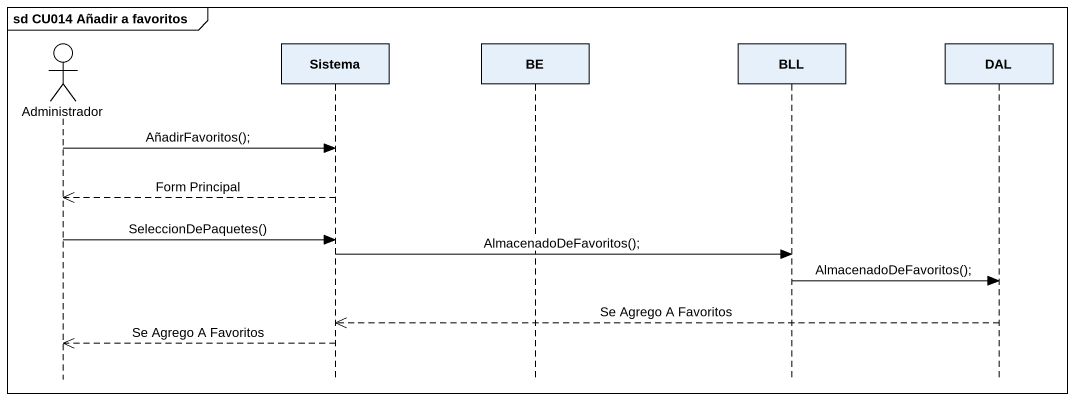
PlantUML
@startuml
mainframe sd CU014 Añadir a favoritos
hide footbox
actor Administrador
participant Sistema
participant BE
participant BLL
participant DAL

Administrador -> Sistema : AñadirFavoritos();
Sistema -->> Administrador : Form Principal
Administrador -> Sistema : SeleccionDePaquetes()
Sistema -> BLL : AlmacenadoDeFavoritos();
BLL -> DAL : AlmacenadoDeFavoritos();
DAL -->> Sistema : Se Agrego A Favoritos
Sistema -->> Administrador : Se Agrego A Favoritos
@enduml
